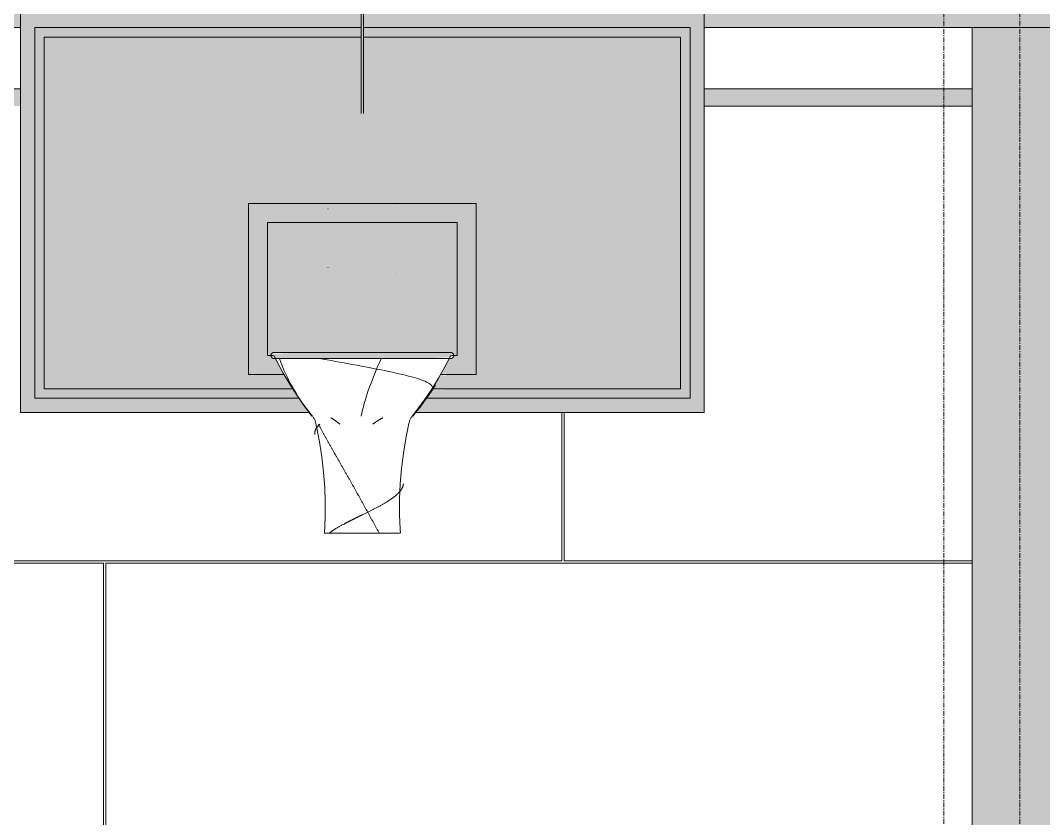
# Model space of a CAD drawing. Header units: inches. Extents: x 21380 to 98133, y -290 to 853.
# Drawn here: x 25586.2 to 25693.9, y 71.3 to 155.3 of the extents above; entities that cross this region are included whole.
import ezdxf

# ---------------------------------------------------------------- set-up
doc = ezdxf.new("R2010")
doc.units = ezdxf.units.IN
doc.header["$MEASUREMENT"] = 0
doc.linetypes.add('Grid Line 1_2_', pattern=[0.875, 0.5, -0.125, 0.125, -0.125])
for name, color, linetype, lineweight in [('A-WALL', 113, 'Continuous', 9), ('A-WALL-PATT', 111, 'Continuous', 25), ('M-HVAC-DUCT', 70, 'Continuous', 9), ('Q-SPCQ', 91, 'Continuous', 9), ('S-BEAM', 12, 'Continuous', 9), ('S-GRID', 1, 'Continuous', 9)]:
    doc.layers.add(name, color=color, linetype=linetype, lineweight=lineweight)

# ---------------------------------------------------------------- blocks, each defined once
blk = doc.blocks.new('FP_7-Building Section - East_West looking North')
at = {"layer": 'Q-SPCQ', "flags": 128}
for points in [[(25618.17, 101.31), (25618.25, 102.92), (25618.26, 104.52), (25618.21, 106.13), (25618.09, 107.73), (25617.91, 109.33), (25617.67, 110.91), (25617.36, 112.49), (25617.28, 112.85)], [(25627.07, 112.85), (25626.74, 111.28), (25626.49, 109.69), (25626.29, 108.1), (25626.16, 106.5), (25626.09, 104.89), (25626.09, 103.29), (25626.15, 101.68), (25626.17, 101.31)]]:
    blk.add_lwpolyline(points, dxfattribs=at)
blk = doc.blocks.new('FP_8-Building Section - East_West looking North')
at = {"layer": 'Q-SPCQ'}
for p, q in [((25617.19, 112.04), (25617.18, 112.01)), ((25617.2, 112.07), (25617.19, 112.04)), ((25617.21, 112.11), (25617.2, 112.07)), ((25617.22, 112.14), (25617.21, 112.11)), ((25617.24, 112.17), (25617.22, 112.14)), ((25617.25, 112.21), (25617.24, 112.17)), ((25617.26, 112.24), (25617.25, 112.21)), ((25617.28, 112.27), (25617.26, 112.24)), ((25617.3, 112.31), (25617.28, 112.27)), ((25617.32, 112.34), (25617.3, 112.31)), ((25617.34, 112.37), (25617.32, 112.34)), ((25617.36, 112.41), (25617.34, 112.37)), ((25617.39, 112.44), (25617.36, 112.41)), ((25617.41, 112.47), (25617.39, 112.44)), ((25617.44, 112.51), (25617.41, 112.47)), ((25617.47, 112.54), (25617.44, 112.51)), ((25617.49, 112.57), (25617.47, 112.54)), ((25617.52, 112.61), (25617.49, 112.57)), ((25617.56, 112.64), (25617.52, 112.61)), ((25617.55, 112.77), (25617.59, 112.71)), ((25617.59, 112.67), (25617.56, 112.64)), ((25617.62, 112.71), (25617.59, 112.67)), ((25617.59, 112.71), (25617.62, 112.64)), ((25617.66, 112.74), (25617.62, 112.71)), ((25617.62, 112.64), (25617.66, 112.57)), ((25617.7, 112.77), (25617.66, 112.74)), ((25617.66, 112.57), (25617.69, 112.51)), ((25617.69, 112.51), (25617.73, 112.44)), ((25617.73, 112.44), (25617.76, 112.38)), ((25617.76, 112.38), (25617.8, 112.31)), ((25617.8, 112.31), (25617.83, 112.24)), ((25617.83, 112.24), (25617.87, 112.18)), ((25617.87, 112.18), (25617.91, 112.11)), ((25617.91, 112.11), (25617.94, 112.04)), ((25617.94, 112.04), (25617.98, 111.98)), ((25617.18, 111.97), (25617.17, 111.94)), ((25617.17, 111.94), (25617.17, 111.91)), ((25617.17, 111.91), (25617.17, 111.87)), ((25617.17, 111.87), (25617.17, 111.84)), ((25617.17, 111.84), (25617.17, 111.81)), ((25617.17, 111.81), (25617.17, 111.77)), ((25617.17, 111.77), (25617.17, 111.74)), ((25617.17, 111.74), (25617.18, 111.7)), ((25617.18, 112.01), (25617.18, 111.97)), ((25617.98, 111.98), (25618.01, 111.91)), ((25618.01, 111.91), (25618.05, 111.84)), ((25618.05, 111.84), (25618.09, 111.77)), ((25618.09, 111.77), (25618.12, 111.71)), ((25618.12, 111.71), (25618.16, 111.64)), ((25618.16, 111.64), (25618.2, 111.57)), ((25618.2, 111.57), (25618.23, 111.51)), ((25618.23, 111.51), (25618.27, 111.44)), ((25618.27, 111.44), (25618.31, 111.37)), ((25618.31, 111.37), (25618.35, 111.31)), ((25618.35, 111.31), (25618.38, 111.24)), ((25618.38, 111.24), (25618.42, 111.17)), ((25618.42, 111.17), (25618.46, 111.11)), ((25618.46, 111.11), (25618.5, 111.04)), ((25618.5, 111.04), (25618.53, 110.97)), ((25618.53, 110.97), (25618.57, 110.9)), ((25618.57, 110.9), (25618.61, 110.84)), ((25618.61, 110.84), (25618.65, 110.77)), ((25618.65, 110.77), (25618.68, 110.7)), ((25618.68, 110.7), (25618.72, 110.64)), ((25618.72, 110.64), (25618.76, 110.57)), ((25618.76, 110.57), (25618.8, 110.5)), ((25618.8, 110.5), (25618.84, 110.43)), ((25618.84, 110.43), (25618.87, 110.37)), ((25618.87, 110.37), (25618.91, 110.3)), ((25618.91, 110.3), (25618.95, 110.23)), ((25618.95, 110.23), (25618.99, 110.17)), ((25618.99, 110.17), (25619.03, 110.1)), ((25619.03, 110.1), (25619.06, 110.03)), ((25619.06, 110.03), (25619.1, 109.96)), ((25619.1, 109.96), (25619.14, 109.9)), ((25619.14, 109.9), (25619.18, 109.83)), ((25619.18, 109.83), (25619.22, 109.76)), ((25619.22, 109.76), (25619.26, 109.69)), ((25619.26, 109.69), (25619.29, 109.63)), ((25619.29, 109.63), (25619.33, 109.56)), ((25619.33, 109.56), (25619.37, 109.49)), ((25619.37, 109.49), (25619.41, 109.42)), ((25619.41, 109.42), (25619.45, 109.36)), ((25619.45, 109.36), (25619.49, 109.29)), ((25619.49, 109.29), (25619.52, 109.22)), ((25619.52, 109.22), (25619.56, 109.15)), ((25619.56, 109.15), (25619.6, 109.09)), ((25619.6, 109.09), (25619.64, 109.02)), ((25619.64, 109.02), (25619.68, 108.95)), ((25619.68, 108.95), (25619.72, 108.88)), ((25619.72, 108.88), (25619.76, 108.82)), ((25619.76, 108.82), (25619.79, 108.75)), ((25619.79, 108.75), (25619.83, 108.68)), ((25619.83, 108.68), (25619.87, 108.61)), ((25619.87, 108.61), (25619.91, 108.54)), ((25619.91, 108.54), (25619.95, 108.48)), ((25619.95, 108.48), (25619.99, 108.41)), ((25619.99, 108.41), (25620.03, 108.34)), ((25620.03, 108.34), (25620.06, 108.27)), ((25620.06, 108.27), (25620.1, 108.21)), ((25620.1, 108.21), (25620.14, 108.14)), ((25620.14, 108.14), (25620.18, 108.07)), ((25620.18, 108.07), (25620.22, 108)), ((25620.22, 108), (25620.26, 107.94)), ((25620.26, 107.94), (25620.3, 107.87)), ((25620.3, 107.87), (25620.33, 107.8)), ((25620.33, 107.8), (25620.37, 107.73)), ((25620.37, 107.73), (25620.41, 107.66)), ((25620.41, 107.66), (25620.45, 107.6)), ((25620.45, 107.6), (25620.49, 107.53)), ((25620.49, 107.53), (25620.53, 107.46)), ((25620.53, 107.46), (25620.57, 107.39)), ((25620.57, 107.39), (25620.6, 107.32)), ((25620.6, 107.32), (25620.64, 107.26)), ((25620.64, 107.26), (25620.68, 107.19)), ((25620.68, 107.19), (25620.72, 107.12)), ((25620.72, 107.12), (25620.76, 107.05)), ((25620.76, 107.05), (25620.8, 106.98)), ((25620.8, 106.98), (25620.84, 106.92)), ((25620.84, 106.92), (25620.87, 106.85)), ((25620.87, 106.85), (25620.91, 106.78)), ((25620.91, 106.78), (25620.95, 106.71)), ((25620.95, 106.71), (25620.99, 106.65)), ((25620.99, 106.65), (25621.03, 106.58)), ((25621.03, 106.58), (25621.07, 106.51)), ((25621.07, 106.51), (25621.1, 106.44)), ((25621.1, 106.44), (25621.14, 106.37)), ((25621.14, 106.37), (25621.18, 106.31)), ((25621.18, 106.31), (25621.22, 106.24)), ((25621.22, 106.24), (25621.26, 106.17)), ((25621.26, 106.17), (25621.3, 106.1)), ((25621.3, 106.1), (25621.33, 106.03)), ((25621.33, 106.03), (25621.37, 105.97)), ((25621.37, 105.97), (25621.41, 105.9)), ((25621.41, 105.9), (25621.45, 105.83)), ((25621.45, 105.83), (25621.49, 105.76)), ((25621.49, 105.76), (25621.52, 105.69)), ((25621.52, 105.69), (25621.56, 105.62)), ((25621.56, 105.62), (25621.6, 105.56)), ((25626.02, 105.58), (25625.99, 105.55)), ((25626.06, 105.62), (25626.02, 105.58)), ((25626.09, 105.65), (25626.06, 105.62)), ((25626.12, 105.69), (25626.09, 105.65)), ((25626.15, 105.72), (25626.12, 105.69)), ((25626.17, 105.76), (25626.15, 105.72)), ((25626.2, 105.79), (25626.17, 105.76)), ((25626.22, 105.83), (25626.2, 105.79)), ((25626.25, 105.86), (25626.22, 105.83)), ((25626.27, 105.9), (25626.25, 105.86)), ((25626.29, 105.93), (25626.27, 105.9)), ((25626.32, 105.97), (25626.29, 105.93)), ((25626.34, 106), (25626.32, 105.97)), ((25626.36, 106.04), (25626.34, 106)), ((25626.37, 106.07), (25626.36, 106.04)), ((25626.39, 106.11), (25626.37, 106.07)), ((25626.41, 106.14), (25626.39, 106.11)), ((25626.42, 106.18), (25626.41, 106.14)), ((25626.43, 106.21), (25626.42, 106.18)), ((25626.44, 106.25), (25626.43, 106.21)), ((25626.46, 106.28), (25626.44, 106.25)), ((25626.47, 106.32), (25626.46, 106.28)), ((25626.48, 106.39), (25626.47, 106.35)), ((25626.47, 106.35), (25626.47, 106.32)), ((25626.49, 106.42), (25626.48, 106.39)), ((25626.5, 106.49), (25626.49, 106.46)), ((25626.49, 106.46), (25626.49, 106.42)), ((25621.6, 105.56), (25621.64, 105.49)), ((25621.64, 105.49), (25621.68, 105.42)), ((25621.68, 105.42), (25621.71, 105.35)), ((25621.71, 105.35), (25621.75, 105.28)), ((25621.75, 105.28), (25621.79, 105.22)), ((25621.79, 105.22), (25621.83, 105.15)), ((25621.83, 105.15), (25621.87, 105.08)), ((25621.87, 105.08), (25621.9, 105.01)), ((25621.9, 105.01), (25621.94, 104.94)), ((25621.94, 104.94), (25621.98, 104.88)), ((25621.98, 104.88), (25622.02, 104.81)), ((25622.02, 104.81), (25622.06, 104.74)), ((25622.06, 104.74), (25622.09, 104.67)), ((25622.09, 104.67), (25622.13, 104.6)), ((25622.13, 104.6), (25622.17, 104.54)), ((25622.17, 104.54), (25622.21, 104.47)), ((25624.58, 104.5), (25624.52, 104.47)), ((25624.64, 104.54), (25624.58, 104.5)), ((25624.7, 104.57), (25624.64, 104.54)), ((25624.75, 104.61), (25624.7, 104.57)), ((25624.81, 104.64), (25624.75, 104.61)), ((25624.86, 104.68), (25624.81, 104.64)), ((25624.92, 104.71), (25624.86, 104.68)), ((25624.97, 104.75), (25624.92, 104.71)), ((25625.03, 104.78), (25624.97, 104.75)), ((25625.08, 104.82), (25625.03, 104.78)), ((25625.13, 104.85), (25625.08, 104.82)), ((25625.18, 104.89), (25625.13, 104.85)), ((25625.23, 104.92), (25625.18, 104.89)), ((25625.28, 104.96), (25625.23, 104.92)), ((25625.33, 104.99), (25625.28, 104.96)), ((25625.38, 105.03), (25625.33, 104.99)), ((25625.43, 105.06), (25625.38, 105.03)), ((25625.47, 105.1), (25625.43, 105.06)), ((25625.52, 105.13), (25625.47, 105.1)), ((25625.56, 105.17), (25625.52, 105.13)), ((25625.61, 105.2), (25625.56, 105.17)), ((25625.65, 105.24), (25625.61, 105.2)), ((25625.69, 105.27), (25625.65, 105.24)), ((25625.73, 105.31), (25625.69, 105.27)), ((25625.77, 105.34), (25625.73, 105.31)), ((25625.81, 105.38), (25625.77, 105.34)), ((25625.85, 105.41), (25625.81, 105.38)), ((25625.89, 105.45), (25625.85, 105.41)), ((25625.92, 105.48), (25625.89, 105.45)), ((25625.96, 105.52), (25625.92, 105.48)), ((25625.99, 105.55), (25625.96, 105.52)), ((25622.21, 104.47), (25622.25, 104.4)), ((25622.25, 104.4), (25622.28, 104.33)), ((25622.28, 104.33), (25622.32, 104.26)), ((25622.32, 104.26), (25622.36, 104.19)), ((25622.36, 104.19), (25622.4, 104.13)), ((25622.4, 104.13), (25622.43, 104.06)), ((25622.43, 104.06), (25622.47, 103.99)), ((25622.53, 103.42), (25622.46, 103.39)), ((25622.47, 103.99), (25622.51, 103.92)), ((25622.51, 103.92), (25622.55, 103.85)), ((25622.6, 103.46), (25622.53, 103.42)), ((25622.55, 103.85), (25622.59, 103.79)), ((25622.59, 103.79), (25622.62, 103.72)), ((25622.67, 103.49), (25622.6, 103.46)), ((25622.62, 103.72), (25622.66, 103.65)), ((25622.66, 103.65), (25622.7, 103.58)), ((25622.74, 103.53), (25622.67, 103.49)), ((25622.7, 103.58), (25622.74, 103.51)), ((25622.81, 103.56), (25622.74, 103.53)), ((25622.74, 103.51), (25622.77, 103.45)), ((25622.77, 103.45), (25622.81, 103.38)), ((25622.88, 103.6), (25622.81, 103.56)), ((25622.95, 103.63), (25622.88, 103.6)), ((25623.02, 103.67), (25622.95, 103.63)), ((25623.09, 103.7), (25623.02, 103.67)), ((25623.16, 103.74), (25623.09, 103.7)), ((25623.23, 103.77), (25623.16, 103.74)), ((25623.3, 103.81), (25623.23, 103.77)), ((25623.36, 103.84), (25623.3, 103.81)), ((25623.43, 103.88), (25623.36, 103.84)), ((25623.5, 103.91), (25623.43, 103.88)), ((25623.57, 103.95), (25623.5, 103.91)), ((25623.63, 103.98), (25623.57, 103.95)), ((25623.7, 104.02), (25623.63, 103.98)), ((25623.77, 104.05), (25623.7, 104.02)), ((25623.83, 104.09), (25623.77, 104.05)), ((25623.9, 104.12), (25623.83, 104.09)), ((25623.96, 104.16), (25623.9, 104.12)), ((25624.03, 104.19), (25623.96, 104.16)), ((25624.09, 104.23), (25624.03, 104.19)), ((25624.15, 104.26), (25624.09, 104.23)), ((25624.22, 104.3), (25624.15, 104.26)), ((25624.28, 104.33), (25624.22, 104.3)), ((25624.34, 104.37), (25624.28, 104.33)), ((25624.4, 104.4), (25624.34, 104.37)), ((25624.46, 104.44), (25624.4, 104.4)), ((25624.52, 104.47), (25624.46, 104.44)), ((25620.37, 102.34), (25620.31, 102.31)), ((25620.44, 102.38), (25620.37, 102.34)), ((25620.5, 102.41), (25620.44, 102.38)), ((25620.57, 102.45), (25620.5, 102.41)), ((25620.64, 102.48), (25620.57, 102.45)), ((25620.7, 102.52), (25620.64, 102.48)), ((25620.77, 102.55), (25620.7, 102.52)), ((25620.84, 102.59), (25620.77, 102.55)), ((25620.91, 102.62), (25620.84, 102.59)), ((25620.98, 102.66), (25620.91, 102.62)), ((25621.05, 102.69), (25620.98, 102.66)), ((25621.12, 102.73), (25621.05, 102.69)), ((25621.19, 102.76), (25621.12, 102.73)), ((25621.26, 102.8), (25621.19, 102.76)), ((25621.33, 102.83), (25621.26, 102.8)), ((25621.4, 102.87), (25621.33, 102.83)), ((25621.47, 102.9), (25621.4, 102.87)), ((25621.54, 102.94), (25621.47, 102.9)), ((25621.61, 102.97), (25621.54, 102.94)), ((25621.68, 103.01), (25621.61, 102.97)), ((25621.75, 103.04), (25621.68, 103.01)), ((25621.82, 103.08), (25621.75, 103.04)), ((25621.89, 103.11), (25621.82, 103.08)), ((25621.96, 103.15), (25621.89, 103.11)), ((25622.03, 103.18), (25621.96, 103.15)), ((25622.1, 103.22), (25622.03, 103.18)), ((25622.17, 103.25), (25622.1, 103.22)), ((25622.25, 103.29), (25622.17, 103.25)), ((25622.32, 103.32), (25622.25, 103.29)), ((25622.39, 103.35), (25622.32, 103.32)), ((25622.46, 103.39), (25622.39, 103.35)), ((25622.81, 103.38), (25622.85, 103.31)), ((25622.85, 103.31), (25622.89, 103.24)), ((25622.89, 103.24), (25622.92, 103.17)), ((25622.92, 103.17), (25622.96, 103.1)), ((25622.96, 103.1), (25623, 103.04)), ((25623, 103.04), (25623.04, 102.97)), ((25623.04, 102.97), (25623.07, 102.9)), ((25623.07, 102.9), (25623.11, 102.83)), ((25623.11, 102.83), (25623.15, 102.76)), ((25623.15, 102.76), (25623.19, 102.7)), ((25623.19, 102.7), (25623.22, 102.63)), ((25623.22, 102.63), (25623.26, 102.56)), ((25623.26, 102.56), (25623.3, 102.49)), ((25623.3, 102.49), (25623.34, 102.42)), ((25623.34, 102.42), (25623.37, 102.36)), ((25623.37, 102.36), (25623.41, 102.29)), ((25618.77, 101.37), (25618.73, 101.34)), ((25618.82, 101.4), (25618.77, 101.37)), ((25618.87, 101.44), (25618.82, 101.4)), ((25618.92, 101.47), (25618.87, 101.44)), ((25618.97, 101.51), (25618.92, 101.47)), ((25619.02, 101.54), (25618.97, 101.51)), ((25619.07, 101.58), (25619.02, 101.54)), ((25619.12, 101.61), (25619.07, 101.58)), ((25619.17, 101.65), (25619.12, 101.61)), ((25619.23, 101.68), (25619.17, 101.65)), ((25619.28, 101.72), (25619.23, 101.68)), ((25619.34, 101.75), (25619.28, 101.72)), ((25619.39, 101.79), (25619.34, 101.75)), ((25619.45, 101.82), (25619.39, 101.79)), ((25619.51, 101.86), (25619.45, 101.82)), ((25619.56, 101.89), (25619.51, 101.86)), ((25619.62, 101.93), (25619.56, 101.89)), ((25619.68, 101.96), (25619.62, 101.93)), ((25619.74, 102), (25619.68, 101.96)), ((25619.8, 102.03), (25619.74, 102)), ((25619.86, 102.07), (25619.8, 102.03)), ((25619.93, 102.1), (25619.86, 102.07)), ((25619.99, 102.14), (25619.93, 102.1)), ((25620.05, 102.17), (25619.99, 102.14)), ((25620.11, 102.21), (25620.05, 102.17)), ((25620.18, 102.24), (25620.11, 102.21)), ((25620.24, 102.27), (25620.18, 102.24)), ((25620.31, 102.31), (25620.24, 102.27)), ((25623.41, 102.29), (25623.45, 102.22)), ((25623.45, 102.22), (25623.49, 102.15)), ((25623.49, 102.15), (25623.52, 102.08)), ((25623.52, 102.08), (25623.56, 102.02)), ((25623.56, 102.02), (25623.6, 101.95)), ((25623.6, 101.95), (25623.64, 101.88)), ((25623.64, 101.88), (25623.67, 101.81)), ((25623.67, 101.81), (25623.71, 101.74)), ((25623.71, 101.74), (25623.75, 101.68)), ((25623.75, 101.68), (25623.78, 101.61)), ((25623.78, 101.61), (25623.82, 101.54)), ((25623.82, 101.54), (25623.86, 101.47)), ((25623.86, 101.47), (25623.9, 101.4)), ((25623.9, 101.4), (25623.93, 101.34))]:
    blk.add_line(p, q, dxfattribs=at)
blk = doc.blocks.new('FP_9-Building Section - East_West looking North')
at = {"layer": 'Q-SPCQ', "flags": 128}
for points in [[(25616.89, 113.66), (25616.06, 114.73), (25615.28, 115.84), (25614.54, 116.97), (25613.84, 118.14), (25613.2, 119.33), (25612.86, 120)], [(25631.49, 120), (25630.87, 118.8), (25630.2, 117.62), (25629.49, 116.46), (25628.73, 115.34), (25627.92, 114.25), (25627.46, 113.66)]]:
    blk.add_lwpolyline(points, dxfattribs=at)
blk = doc.blocks.new('FP_10-Building Section - East_West looking North')
at = {"layer": 'Q-SPCQ'}
for p, q in [((25613.44, 119.7), (25613.48, 119.59)), ((25613.48, 119.59), (25613.62, 119.21)), ((25618.05, 119.63), (25617.7, 119.7)), ((25618.48, 119.55), (25618.05, 119.63)), ((25624.1, 119.59), (25623.94, 119.21)), ((25624.16, 119.72), (25624.1, 119.59)), ((25613.62, 119.21), (25613.77, 118.84)), ((25613.77, 118.84), (25613.92, 118.47)), ((25618.92, 119.47), (25618.48, 119.55)), ((25619.36, 119.38), (25618.92, 119.47)), ((25619.8, 119.3), (25619.36, 119.38)), ((25620.25, 119.22), (25619.8, 119.3)), ((25620.7, 119.14), (25620.25, 119.22)), ((25621.14, 119.06), (25620.7, 119.14)), ((25621.59, 118.97), (25621.14, 119.06)), ((25622.03, 118.89), (25621.59, 118.97)), ((25622.46, 118.81), (25622.03, 118.89)), ((25622.9, 118.73), (25622.46, 118.81)), ((25623.32, 118.65), (25622.9, 118.73)), ((25623.74, 118.57), (25623.32, 118.65)), ((25623.78, 118.84), (25623.63, 118.47)), ((25624.15, 118.49), (25623.74, 118.57)), ((25623.94, 119.21), (25623.78, 118.84)), ((25613.92, 118.47), (25614.09, 118.11)), ((25614.09, 118.11), (25614.26, 117.75)), ((25614.26, 117.75), (25614.43, 117.38)), ((25623.33, 117.75), (25623.19, 117.38)), ((25623.48, 118.11), (25623.33, 117.75)), ((25623.63, 118.47), (25623.48, 118.11)), ((25624.55, 118.41), (25624.15, 118.49)), ((25624.94, 118.33), (25624.55, 118.41)), ((25625.33, 118.24), (25624.94, 118.33)), ((25625.69, 118.16), (25625.33, 118.24)), ((25626.05, 118.08), (25625.69, 118.16)), ((25626.39, 118), (25626.05, 118.08)), ((25626.72, 117.92), (25626.39, 118)), ((25627.03, 117.84), (25626.72, 117.92)), ((25627.33, 117.76), (25627.03, 117.84)), ((25627.61, 117.68), (25627.33, 117.76)), ((25627.87, 117.6), (25627.61, 117.68)), ((25628.11, 117.53), (25627.87, 117.6)), ((25628.34, 117.45), (25628.11, 117.53)), ((25628.55, 117.37), (25628.34, 117.45)), ((25614.43, 117.38), (25614.62, 117.03)), ((25614.62, 117.03), (25614.81, 116.67)), ((25614.81, 116.67), (25615.01, 116.32)), ((25622.93, 116.67), (25622.8, 116.32)), ((25623.06, 117.03), (25622.93, 116.67)), ((25623.19, 117.38), (25623.06, 117.03)), ((25628.74, 117.29), (25628.55, 117.37)), ((25628.91, 117.21), (25628.74, 117.29)), ((25629.06, 117.13), (25628.91, 117.21)), ((25629.2, 117.05), (25629.06, 117.13)), ((25629.31, 116.97), (25629.2, 117.05)), ((25629.4, 116.89), (25629.31, 116.97)), ((25629.48, 116.82), (25629.4, 116.89)), ((25629.66, 116.58), (25629.44, 116.24)), ((25629.53, 116.74), (25629.48, 116.82)), ((25629.57, 116.66), (25629.53, 116.74)), ((25629.56, 116.43), (25629.58, 116.5)), ((25629.58, 116.58), (25629.57, 116.66)), ((25629.58, 116.5), (25629.58, 116.58)), ((25629.88, 116.92), (25629.66, 116.58)), ((25615.01, 116.32), (25615.22, 115.97)), ((25615.22, 115.97), (25615.43, 115.62)), ((25615.43, 115.62), (25615.65, 115.28)), ((25615.65, 115.28), (25615.88, 114.94)), ((25622.47, 115.28), (25622.37, 114.94)), ((25622.57, 115.62), (25622.47, 115.28)), ((25622.69, 115.97), (25622.57, 115.62)), ((25622.8, 116.32), (25622.69, 115.97)), ((25628.97, 115.56), (25628.73, 115.23)), ((25629.21, 115.9), (25628.97, 115.56)), ((25629.44, 116.24), (25629.21, 115.9)), ((25615.88, 114.94), (25616.11, 114.6)), ((25616.11, 114.6), (25616.35, 114.27)), ((25616.35, 114.27), (25616.6, 113.94)), ((25622.19, 114.27), (25622.11, 113.94)), ((25622.28, 114.6), (25622.19, 114.27)), ((25622.37, 114.94), (25622.28, 114.6)), ((25627.99, 114.25), (25627.73, 113.93)), ((25628.24, 114.57), (25627.99, 114.25)), ((25628.49, 114.9), (25628.24, 114.57)), ((25628.73, 115.23), (25628.49, 114.9)), ((25616.6, 113.94), (25616.85, 113.61)), ((25622.11, 113.94), (25622.04, 113.61)), ((25627.73, 113.93), (25627.47, 113.61))]:
    blk.add_line(p, q, dxfattribs=at)
blk = doc.blocks.new('FP_11-Building Section - East_West looking North')
at = {"layer": 'Q-SPCQ', "flags": 128}
for points in [[(25617.28, 112.85), (25617.26, 112.93), (25617.24, 113), (25617.21, 113.08), (25617.19, 113.15), (25617.16, 113.23), (25617.12, 113.3), (25617.08, 113.37), (25617.04, 113.44), (25617, 113.51), (25616.96, 113.57), (25616.91, 113.64), (25616.89, 113.66)], [(25627.46, 113.66), (25627.41, 113.6), (25627.36, 113.53), (25627.32, 113.47), (25627.28, 113.4), (25627.24, 113.33), (25627.21, 113.26), (25627.17, 113.18), (25627.14, 113.11), (25627.12, 113.03), (25627.09, 112.96), (25627.07, 112.88), (25627.07, 112.85)]]:
    blk.add_lwpolyline(points, dxfattribs=at)
blk = doc.blocks.new('FP_12-Building Section - East_West looking North')
at = {"layer": 'Q-SPCQ'}
for p, q in [((25618.84, 113.45), (25618.86, 113.44)), ((25618.86, 113.44), (25618.88, 113.43)), ((25618.88, 113.43), (25618.9, 113.41)), ((25618.9, 113.41), (25618.92, 113.4)), ((25618.92, 113.4), (25618.95, 113.39)), ((25618.95, 113.39), (25618.97, 113.38)), ((25618.97, 113.38), (25618.99, 113.37)), ((25618.99, 113.37), (25619.01, 113.35)), ((25619.01, 113.35), (25619.03, 113.34)), ((25619.03, 113.34), (25619.05, 113.33)), ((25619.05, 113.33), (25619.07, 113.32)), ((25619.07, 113.32), (25619.09, 113.3)), ((25619.09, 113.3), (25619.11, 113.29)), ((25619.11, 113.29), (25619.13, 113.28)), ((25619.13, 113.28), (25619.15, 113.26)), ((25619.15, 113.26), (25619.17, 113.25)), ((25619.17, 113.25), (25619.19, 113.24)), ((25619.19, 113.24), (25619.21, 113.22)), ((25619.21, 113.22), (25619.23, 113.21)), ((25619.23, 113.21), (25619.25, 113.2)), ((25619.25, 113.2), (25619.27, 113.19)), ((25619.27, 113.19), (25619.29, 113.17)), ((25619.29, 113.17), (25619.31, 113.16)), ((25619.31, 113.16), (25619.33, 113.14)), ((25619.33, 113.14), (25619.35, 113.13)), ((25619.35, 113.13), (25619.36, 113.12)), ((25619.36, 113.12), (25619.38, 113.1)), ((25619.38, 113.1), (25619.4, 113.09)), ((25623.74, 113.1), (25623.72, 113.09)), ((25623.76, 113.12), (25623.74, 113.1)), ((25623.78, 113.13), (25623.76, 113.12)), ((25623.8, 113.14), (25623.78, 113.13)), ((25623.82, 113.16), (25623.8, 113.14)), ((25623.84, 113.17), (25623.82, 113.16)), ((25623.86, 113.18), (25623.84, 113.17)), ((25623.88, 113.2), (25623.86, 113.18)), ((25623.9, 113.21), (25623.88, 113.2)), ((25623.92, 113.22), (25623.9, 113.21)), ((25623.94, 113.23), (25623.92, 113.22)), ((25623.96, 113.25), (25623.94, 113.23)), ((25623.98, 113.26), (25623.96, 113.25)), ((25624, 113.27), (25623.98, 113.26)), ((25624.02, 113.28), (25624, 113.27)), ((25624.04, 113.3), (25624.02, 113.28)), ((25624.07, 113.31), (25624.04, 113.3)), ((25624.09, 113.32), (25624.07, 113.31)), ((25624.11, 113.33), (25624.09, 113.32)), ((25624.13, 113.34), (25624.11, 113.33)), ((25624.15, 113.36), (25624.13, 113.34)), ((25624.17, 113.37), (25624.15, 113.36)), ((25624.19, 113.38), (25624.17, 113.37)), ((25624.22, 113.39), (25624.19, 113.38)), ((25624.24, 113.4), (25624.22, 113.39)), ((25624.26, 113.42), (25624.24, 113.4)), ((25624.28, 113.43), (25624.26, 113.42)), ((25624.3, 113.44), (25624.28, 113.43)), ((25624.32, 113.45), (25624.3, 113.44)), ((25619.4, 113.09), (25619.42, 113.08)), ((25619.42, 113.08), (25619.44, 113.06)), ((25619.44, 113.06), (25619.46, 113.05)), ((25619.46, 113.05), (25619.48, 113.03)), ((25619.48, 113.03), (25619.5, 113.02)), ((25619.5, 113.02), (25619.52, 113.01)), ((25619.52, 113.01), (25619.53, 112.99)), ((25619.53, 112.99), (25619.55, 112.98)), ((25619.55, 112.98), (25619.57, 112.96)), ((25619.57, 112.96), (25619.59, 112.95)), ((25619.59, 112.95), (25619.61, 112.93)), ((25619.61, 112.93), (25619.63, 112.92)), ((25619.63, 112.92), (25619.64, 112.91)), ((25619.64, 112.91), (25619.66, 112.89)), ((25619.66, 112.89), (25619.68, 112.88)), ((25619.68, 112.88), (25619.7, 112.86)), ((25619.7, 112.86), (25619.72, 112.85)), ((25619.72, 112.85), (25619.74, 112.83)), ((25619.74, 112.83), (25619.75, 112.82)), ((25619.75, 112.82), (25619.77, 112.8)), ((25619.77, 112.8), (25619.79, 112.79)), ((25619.79, 112.79), (25619.81, 112.77)), ((25623.28, 112.79), (25623.27, 112.77)), ((25623.3, 112.8), (25623.28, 112.79)), ((25623.32, 112.82), (25623.3, 112.8)), ((25623.34, 112.83), (25623.32, 112.82)), ((25623.36, 112.85), (25623.34, 112.83)), ((25623.38, 112.86), (25623.36, 112.85)), ((25623.4, 112.87), (25623.38, 112.86)), ((25623.42, 112.89), (25623.4, 112.87)), ((25623.44, 112.9), (25623.42, 112.89)), ((25623.46, 112.91), (25623.44, 112.9)), ((25623.48, 112.93), (25623.46, 112.91)), ((25623.5, 112.94), (25623.48, 112.93)), ((25623.52, 112.96), (25623.5, 112.94)), ((25623.54, 112.97), (25623.52, 112.96)), ((25623.56, 112.98), (25623.54, 112.97)), ((25623.58, 113), (25623.56, 112.98)), ((25623.6, 113.01), (25623.58, 113)), ((25623.62, 113.02), (25623.6, 113.01)), ((25623.64, 113.04), (25623.62, 113.02)), ((25623.65, 113.05), (25623.64, 113.04)), ((25623.67, 113.06), (25623.65, 113.05)), ((25623.7, 113.08), (25623.67, 113.06)), ((25623.72, 113.09), (25623.7, 113.08))]:
    blk.add_line(p, q, dxfattribs=at)
blk = doc.blocks.new('Basketball_Backstop-Performance_Sports_Systems-3103-Ceiling_Hung - 27_-0_ to 27_-11 7_8_-706978-Building Section - East_West looking North')
at = {"layer": 'Q-SPCQ'}
h = blk.add_hatch(color=256, dxfattribs=at)
h.paths.add_polyline_path([(25622.17, 145.86), (25622.1, 208.89), (25622.04, 208.88), (25622.11, 145.88), (25622.14, 145.86)], flags=0)
h.paths.add_polyline_path([(25622.04, 208.98), (25622.1, 209.07), (25622.04, 209.07)], flags=0)
for points in [[(25622.17, 145.86), (25622.28, 145.96), (25622.29, 146.07), (25622.23, 208.89), (25622.17, 208.88), (25622.17, 149.67)], [(25622.65, 120), (25631.56, 120), (25631.76, 120.16), (25631.42, 120.28), (25631.06, 120.31), (25617.03, 120.28), (25615.77, 120.31), (25612.59, 120.16), (25612.85, 120), (25622.17, 120)], [(25621.17, 119.69), (25623.26, 119.74), (25625.42, 119.7), (25627.78, 119.71), (25628.91, 119.7), (25631.76, 119.84), (25631.42, 120), (25612.79, 120), (25612.59, 119.84), (25612.85, 119.73), (25614.06, 119.69), (25621.03, 119.69)], [(25625.3, 120.31), (25625.3, 120.31), (25625.15, 120.31)]]:
    blk.add_hatch(color=256, dxfattribs=at).paths.add_polyline_path(points, flags=0)
h = blk.add_hatch(color=256, dxfattribs=at)
h.paths.add_polyline_path([(25586.17, 114), (25616.65, 114), (25615.57, 115.5), (25587.67, 115.5), (25587.67, 154.5), (25622.04, 154.56), (25622.04, 156), (25586.17, 156), (25586.17, 115.49)], flags=0)
h.paths.add_polyline_path([(25658.17, 114), (25658.17, 156), (25622.29, 156), (25622.29, 154.5), (25656.67, 154.5), (25656.67, 115.5), (25628.77, 115.49), (25627.73, 114), (25644.58, 114)], flags=0)
h = blk.add_hatch(color=256, dxfattribs=at)
h.paths.add_polyline_path([(25587.67, 115.5), (25615.57, 115.5), (25614.76, 116.5), (25588.67, 116.5), (25588.67, 153.5), (25622.04, 153.5), (25622.04, 154.5), (25587.67, 154.5), (25587.67, 135.02)], flags=0)
h.paths.add_polyline_path([(25635.81, 115.5), (25656.67, 115.5), (25656.67, 154.5), (25622.29, 154.5), (25622.29, 153.5), (25655.67, 153.5), (25655.67, 116.5), (25629.43, 116.42), (25628.87, 115.5), (25631.42, 115.5)], flags=0)
h.paths.add_polyline_path([(25631.42, 118), (25634.17, 118), (25634.17, 136), (25610.17, 136), (25610.17, 118), (25613.98, 118.01), (25612.93, 119.72), (25612.79, 119.76), (25612.59, 119.84), (25612.72, 120), (25612.17, 120), (25612.17, 134), (25632.17, 134), (25632.17, 120), (25631.56, 120), (25631.76, 119.84), (25631.25, 119.58), (25630.37, 118), (25631.19, 118)], flags=0)
h = blk.add_hatch(color=256, dxfattribs=at)
h.paths.add_polyline_path([(25588.67, 116.5), (25614.86, 116.5), (25614.34, 117.36), (25613.9, 118), (25610.17, 118), (25610.17, 136), (25634.17, 136), (25634.17, 118), (25630.32, 117.92), (25629.59, 116.5), (25655.67, 116.5), (25655.67, 153.5), (25622.29, 153.5), (25622.23, 145.88), (25622.11, 145.88), (25622.04, 146.07), (25622.04, 153.5), (25588.67, 153.5), (25588.67, 135.02)], flags=0)
h.paths.add_polyline_path([(25631.56, 120), (25632.17, 120), (25632.17, 134), (25612.17, 134), (25612.17, 120), (25612.79, 120), (25612.61, 120.16), (25613.09, 120.29), (25614.07, 120.31), (25626.08, 120.31), (25631.56, 120.24), (25631.76, 120.16)], flags=0)
for p, q in [((25622.04, 208.89), (25622.04, 145.46)), ((25622.29, 145.46), (25622.29, 208.89)), ((25586.17, 156), (25586.17, 114)), ((25658.17, 114), (25658.17, 156)), ((25587.67, 115.5), (25587.67, 154.5)), ((25587.67, 154.5), (25622.09, 154.5)), ((25622.09, 154.5), (25587.67, 154.5)), ((25587.67, 154.5), (25587.67, 115.5)), ((25622.25, 154.5), (25656.67, 154.5)), ((25656.67, 154.5), (25622.25, 154.5)), ((25656.67, 154.5), (25656.67, 115.5)), ((25656.67, 115.5), (25656.67, 154.5)), ((25622.09, 153.5), (25588.67, 153.5)), ((25588.67, 153.5), (25588.67, 116.5)), ((25588.67, 116.5), (25588.67, 153.5)), ((25588.67, 153.5), (25622.09, 153.5)), ((25655.67, 153.5), (25622.25, 153.5)), ((25622.25, 153.5), (25655.67, 153.5)), ((25655.67, 116.5), (25655.67, 153.5)), ((25655.67, 153.5), (25655.67, 116.5)), ((25610.17, 118), (25610.17, 136)), ((25610.17, 136), (25634.17, 136)), ((25634.17, 136), (25610.17, 136)), ((25610.17, 136), (25610.17, 118)), ((25625.79, 135.94), (25625.8, 135.94)), ((25634.17, 136), (25634.17, 118)), ((25634.17, 118), (25634.17, 136)), ((25618.56, 135.44), (25618.55, 135.44)), ((25632.17, 134), (25612.17, 134)), ((25612.17, 134), (25612.17, 120)), ((25612.17, 120), (25612.17, 134)), ((25612.17, 134), (25632.17, 134)), ((25632.17, 120), (25632.17, 134)), ((25632.17, 134), (25632.17, 120)), ((25618.56, 129.25), (25618.55, 129.25)), ((25625.79, 128.75), (25625.8, 128.75)), ((25612.17, 120), (25612.79, 120)), ((25612.79, 120), (25612.17, 120)), ((25617.67, 120.31), (25619.05, 120.31)), ((25618.92, 120.31), (25618.67, 120.31)), ((25618.67, 120.3), (25618.67, 120.31)), ((25619.05, 120.31), (25625.3, 120.31)), ((25625.3, 120.31), (25626.67, 120.31)), ((25625.67, 120.31), (25625.42, 120.31)), ((25625.67, 120.31), (25625.67, 120.3)), ((25631.56, 120), (25632.17, 120)), ((25632.17, 120), (25631.56, 120)), ((25613.98, 118), (25610.17, 118)), ((25610.17, 118), (25613.98, 118)), ((25634.17, 118), (25630.37, 118)), ((25630.37, 118), (25634.17, 118)), ((25588.67, 116.5), (25614.86, 116.5)), ((25614.86, 116.5), (25588.67, 116.5)), ((25629.49, 116.5), (25655.67, 116.5)), ((25655.67, 116.5), (25629.49, 116.5)), ((25615.57, 115.5), (25587.67, 115.5)), ((25587.67, 115.5), (25615.57, 115.5)), ((25656.67, 115.5), (25628.78, 115.5)), ((25628.78, 115.5), (25656.67, 115.5)), ((25586.17, 114), (25616.65, 114)), ((25627.69, 114), (25658.17, 114)), ((25618.17, 101.31), (25626.13, 101.31))]:
    blk.add_line(p, q, dxfattribs=at)
at = {"layer": 'Q-SPCQ', "flags": 128}
for points in [[(25612.55, 120), (25612.55, 120.01), (25612.55, 120.02), (25612.55, 120.04), (25612.55, 120.05), (25612.56, 120.06), (25612.56, 120.07), (25612.56, 120.09), (25612.56, 120.1), (25612.57, 120.11), (25612.57, 120.12), (25612.58, 120.13), (25612.58, 120.14), (25612.59, 120.16), (25612.6, 120.17), (25612.6, 120.18), (25612.61, 120.19), (25612.62, 120.2), (25612.63, 120.21), (25612.63, 120.22), (25612.64, 120.22), (25612.65, 120.23), (25612.66, 120.24), (25612.67, 120.25), (25612.68, 120.26), (25612.69, 120.26), (25612.7, 120.27), (25612.71, 120.28), (25612.73, 120.28), (25612.74, 120.29), (25612.75, 120.29), (25612.76, 120.3), (25612.77, 120.3), (25612.78, 120.3), (25612.8, 120.31), (25612.81, 120.31), (25612.82, 120.31), (25612.83, 120.31), (25612.85, 120.31), (25612.86, 120.31), (25612.86, 120.31)], [(25612.86, 119.69), (25612.85, 119.69), (25612.84, 119.69), (25612.82, 119.69), (25612.81, 119.69), (25612.8, 119.69), (25612.79, 119.7), (25612.78, 119.7), (25612.76, 119.7), (25612.75, 119.71), (25612.74, 119.71), (25612.73, 119.72), (25612.72, 119.72), (25612.71, 119.73), (25612.7, 119.74), (25612.68, 119.74), (25612.67, 119.75), (25612.66, 119.76), (25612.66, 119.77), (25612.65, 119.77), (25612.64, 119.78), (25612.63, 119.79), (25612.62, 119.8), (25612.61, 119.81), (25612.61, 119.82), (25612.6, 119.83), (25612.59, 119.84), (25612.59, 119.85), (25612.58, 119.86), (25612.57, 119.88), (25612.57, 119.89), (25612.57, 119.9), (25612.56, 119.91), (25612.56, 119.92), (25612.56, 119.93), (25612.55, 119.95), (25612.55, 119.96), (25612.55, 119.97), (25612.55, 119.98), (25612.55, 120), (25612.55, 120)], [(25631.49, 120.31), (25631.48, 120.31), (25631.46, 120.31), (25631.42, 120.31), (25631.37, 120.31), (25631.3, 120.31), (25631.22, 120.31), (25631.12, 120.31), (25631.01, 120.31), (25630.89, 120.31), (25630.75, 120.31), (25630.6, 120.31), (25630.43, 120.31), (25630.26, 120.31), (25630.06, 120.31), (25629.86, 120.31), (25629.64, 120.31), (25629.42, 120.31), (25629.18, 120.31), (25628.92, 120.31), (25628.66, 120.31), (25628.39, 120.31), (25628.11, 120.31), (25627.82, 120.31), (25627.51, 120.31), (25627.21, 120.31), (25626.89, 120.31), (25626.56, 120.31), (25626.23, 120.31), (25625.89, 120.31), (25625.55, 120.31), (25625.2, 120.31), (25624.84, 120.31), (25624.49, 120.31), (25624.12, 120.31), (25623.76, 120.31), (25623.39, 120.31), (25623.02, 120.31), (25622.65, 120.31), (25622.27, 120.31), (25621.9, 120.31), (25621.53, 120.31), (25621.16, 120.31), (25620.79, 120.31), (25620.42, 120.31), (25620.06, 120.31), (25619.7, 120.31), (25619.34, 120.31), (25618.99, 120.31), (25618.64, 120.31), (25618.3, 120.31), (25617.96, 120.31), (25617.63, 120.31), (25617.31, 120.31), (25617, 120.31), (25616.69, 120.31), (25616.4, 120.31), (25616.11, 120.31), (25615.83, 120.31), (25615.56, 120.31), (25615.31, 120.31), (25615.06, 120.31), (25614.83, 120.31), (25614.6, 120.31), (25614.39, 120.31), (25614.19, 120.31), (25614.01, 120.31), (25613.84, 120.31), (25613.68, 120.31), (25613.53, 120.31), (25613.4, 120.31), (25613.28, 120.31), (25613.18, 120.31), (25613.09, 120.31), (25613.01, 120.31), (25612.95, 120.31), (25612.91, 120.31), (25612.88, 120.31), (25612.86, 120.31), (25612.86, 120.31)], [(25612.86, 120.31), (25612.87, 120.31), (25612.89, 120.31), (25612.93, 120.31), (25612.98, 120.31), (25613.05, 120.31), (25613.13, 120.31), (25613.22, 120.31), (25613.33, 120.31), (25613.46, 120.31), (25613.6, 120.31), (25613.75, 120.31), (25613.91, 120.31), (25614.09, 120.31), (25614.28, 120.31), (25614.49, 120.31), (25614.7, 120.31), (25614.93, 120.31), (25615.17, 120.31), (25615.42, 120.31), (25615.69, 120.31), (25615.96, 120.31), (25616.24, 120.31), (25616.53, 120.31), (25616.83, 120.31), (25617.14, 120.31), (25617.46, 120.31), (25617.78, 120.31), (25618.12, 120.31), (25618.46, 120.31), (25618.8, 120.31), (25619.15, 120.31), (25619.5, 120.31), (25619.86, 120.31), (25620.23, 120.31), (25620.59, 120.31), (25620.96, 120.31), (25621.33, 120.31), (25621.7, 120.31), (25622.07, 120.31), (25622.45, 120.31), (25622.82, 120.31), (25623.19, 120.31), (25623.56, 120.31), (25623.93, 120.31), (25624.29, 120.31), (25624.65, 120.31), (25625.01, 120.31), (25625.36, 120.31), (25625.71, 120.31), (25626.05, 120.31), (25626.38, 120.31), (25626.71, 120.31), (25627.03, 120.31)], [(25612.86, 119.69), (25612.87, 119.69), (25612.89, 119.69), (25612.93, 119.69), (25612.98, 119.69), (25613.05, 119.69), (25613.13, 119.69), (25613.22, 119.69), (25613.33, 119.69), (25613.46, 119.69), (25613.6, 119.69), (25613.75, 119.69), (25613.91, 119.69), (25614.09, 119.69), (25614.28, 119.69), (25614.49, 119.69), (25614.7, 119.69), (25614.93, 119.69), (25615.17, 119.69), (25615.42, 119.69), (25615.69, 119.69), (25615.96, 119.69), (25616.24, 119.69), (25616.53, 119.69), (25616.83, 119.69), (25617.14, 119.69), (25617.46, 119.69), (25617.78, 119.69), (25618.12, 119.69), (25618.46, 119.69), (25618.8, 119.69), (25619.15, 119.69), (25619.5, 119.69), (25619.86, 119.69), (25620.23, 119.69), (25620.59, 119.69), (25620.96, 119.69), (25621.33, 119.69), (25621.7, 119.69), (25622.07, 119.69), (25622.45, 119.69), (25622.82, 119.69), (25623.19, 119.69), (25623.56, 119.69), (25623.93, 119.69), (25624.29, 119.69), (25624.65, 119.69), (25625.01, 119.69), (25625.36, 119.69), (25625.71, 119.69), (25626.05, 119.69), (25626.38, 119.69), (25626.71, 119.69), (25627.04, 119.69), (25627.35, 119.69), (25627.65, 119.69), (25627.95, 119.69), (25628.24, 119.69), (25628.52, 119.69), (25628.78, 119.69), (25629.04, 119.69), (25629.29, 119.69), (25629.52, 119.69), (25629.74, 119.69), (25629.96, 119.69), (25630.15, 119.69), (25630.34, 119.69), (25630.51, 119.69), (25630.67, 119.69), (25630.82, 119.69), (25630.95, 119.69), (25631.07, 119.69), (25631.17, 119.69), (25631.26, 119.69), (25631.33, 119.69), (25631.39, 119.69), (25631.44, 119.69), (25631.47, 119.69), (25631.48, 119.69), (25631.49, 119.69)], [(25613.09, 119.69), (25613.01, 119.69), (25612.95, 119.69), (25612.91, 119.69), (25612.88, 119.69), (25612.86, 119.69), (25612.86, 119.69)], [(25627.04, 120.31), (25627.35, 120.31), (25627.65, 120.31), (25627.95, 120.31), (25628.24, 120.31), (25628.52, 120.31), (25628.78, 120.31), (25629.04, 120.31), (25629.29, 120.31), (25629.52, 120.31), (25629.74, 120.31), (25629.96, 120.31), (25630.15, 120.31), (25630.34, 120.31), (25630.51, 120.31), (25630.67, 120.31), (25630.82, 120.31), (25630.95, 120.31), (25631.07, 120.31), (25631.17, 120.31), (25631.26, 120.31), (25631.33, 120.31), (25631.39, 120.31), (25631.44, 120.31), (25631.47, 120.31), (25631.48, 120.31), (25631.49, 120.31)], [(25631.49, 119.69), (25631.48, 119.69), (25631.46, 119.69), (25631.42, 119.69), (25631.37, 119.69), (25631.3, 119.69), (25631.22, 119.69)], [(25631.49, 120.31), (25631.5, 120.31), (25631.51, 120.31), (25631.52, 120.31), (25631.54, 120.31), (25631.55, 120.31), (25631.56, 120.3), (25631.57, 120.3), (25631.58, 120.3), (25631.6, 120.29), (25631.61, 120.29), (25631.62, 120.28), (25631.63, 120.28), (25631.64, 120.27), (25631.65, 120.26), (25631.66, 120.26), (25631.67, 120.25), (25631.68, 120.24), (25631.69, 120.23), (25631.7, 120.23), (25631.71, 120.22), (25631.72, 120.21), (25631.73, 120.2), (25631.74, 120.19), (25631.74, 120.18), (25631.75, 120.17), (25631.76, 120.16), (25631.76, 120.15), (25631.77, 120.14), (25631.77, 120.12), (25631.78, 120.11), (25631.78, 120.1), (25631.79, 120.09), (25631.79, 120.08), (25631.79, 120.07), (25631.79, 120.05), (25631.8, 120.04), (25631.8, 120.03), (25631.8, 120.02), (25631.8, 120), (25631.8, 120)], [(25631.8, 120), (25631.8, 119.99), (25631.8, 119.98), (25631.8, 119.96), (25631.79, 119.95), (25631.79, 119.94), (25631.79, 119.93), (25631.79, 119.91), (25631.78, 119.9), (25631.78, 119.89), (25631.77, 119.88), (25631.77, 119.87), (25631.76, 119.86), (25631.76, 119.84), (25631.75, 119.83), (25631.74, 119.82), (25631.74, 119.81), (25631.73, 119.8), (25631.72, 119.79), (25631.71, 119.78), (25631.7, 119.78), (25631.7, 119.77), (25631.69, 119.76), (25631.68, 119.75), (25631.67, 119.74), (25631.66, 119.74), (25631.64, 119.73), (25631.63, 119.72), (25631.62, 119.72), (25631.61, 119.71), (25631.6, 119.71), (25631.59, 119.7), (25631.58, 119.7), (25631.56, 119.7), (25631.55, 119.69), (25631.54, 119.69), (25631.53, 119.69), (25631.51, 119.69), (25631.5, 119.69), (25631.49, 119.69), (25631.49, 119.69)]]:
    blk.add_lwpolyline(points, dxfattribs=at)
at = {"layer": 'Q-SPCQ'}
for name in ['FP_9-Building Section - East_West looking North', 'FP_10-Building Section - East_West looking North', 'FP_11-Building Section - East_West looking North', 'FP_12-Building Section - East_West looking North', 'FP_8-Building Section - East_West looking North', 'FP_7-Building Section - East_West looking North']:
    blk.add_blockref(name, (0, 0), dxfattribs=at)
blk = doc.blocks.new('columns and girder2 - one-1334686-Building Section - East_West looking North')
at = {"layer": 'S-BEAM'}
h = blk.add_hatch(color=256, dxfattribs=at)
h.paths.add_polyline_path([(25686.39, 1), (25696.39, 1), (25696.39, 154.5), (25686.39, 154.5), (25686.39, 76.43)], flags=0)
h.paths.add_polyline_path([(25686.39, 186.5), (25696.39, 186.5), (25696.39, 330.48), (25686.39, 330.48), (25686.39, 232.68)], flags=0)
blk.add_line((25686.39, 1), (25686.39, 154.5), dxfattribs=at)
blk = doc.blocks.new('Girt_Z - 10_D-1516133-Building Section - East_West looking North')
at = {"layer": 'S-BEAM'}
h = blk.add_hatch(color=256, dxfattribs=at)
h.paths.add_polyline_path([(25985.89, 146.25), (25998.27, 146.26), (25998.27, 148.06), (25985.89, 148.06), (25985.89, 146.25)], flags=0)
h.paths.add_polyline_path([(25999.52, 146.25), (26017.89, 146.25), (26017.89, 148.06), (25999.52, 148.06), (25999.52, 146.26)], flags=0)
h.paths.add_polyline_path([(26259.39, 146.25), (26259.39, 148.06), (26256.43, 148.06), (26256.43, 146.25), (26258.7, 146.25)], flags=0)
h.paths.add_polyline_path([(26249.8, 146.25), (26249.8, 148.06), (26244.43, 148.06), (26244.43, 146.25)], flags=0)
h.paths.add_polyline_path([(26019.14, 146.25), (26201.8, 146.25), (26201.8, 148.06), (26019.14, 148.06)], flags=0)
h.paths.add_polyline_path([(26237.8, 146.25), (26237.8, 148.06), (26232.43, 148.06), (26232.43, 146.25)], flags=0)
h.paths.add_polyline_path([(26225.8, 146.25), (26225.8, 148.06), (26220.43, 148.06), (26220.43, 146.25), (26223.61, 146.25)], flags=0)
h.paths.add_polyline_path([(26208.43, 146.25), (26213.8, 146.25), (26213.8, 148.06), (26208.43, 148.06)], flags=0)
h.paths.add_polyline_path([(23370.39, 146.25), (23370.39, 148.06), (23090.89, 148.06), (23090.89, 146.25), (23275.82, 146.25)], flags=0)
h.paths.add_polyline_path([(23080.89, 146.25), (23080.89, 148.06), (22799.39, 148.06), (22799.39, 146.25), (23037.52, 146.25)], flags=0)
h.paths.add_polyline_path([(23416.19, 146.25), (23483.87, 146.25), (23485.19, 148.06), (23380.39, 148.06), (23380.39, 146.25)], flags=0)
h.paths.add_polyline_path([(25968.77, 146.25), (25975.89, 146.25), (25975.89, 148.06), (25696.39, 148.06), (25696.39, 146.25), (25942.87, 146.25)], flags=0)
h.paths.add_polyline_path([(23486.3, 146.25), (23555.48, 146.25), (23554.1, 148.06), (23486.47, 148.06), (23485.14, 146.25), (23485.5, 146.25)], flags=0)
h.paths.add_polyline_path([(24644.44, 146.25), (24713.44, 146.25), (24712.07, 148.06), (24644.44, 147.98), (24643.18, 146.25), (24644.33, 146.25)], flags=0)
h.paths.add_polyline_path([(25686.39, 146.25), (25686.39, 148.06), (25658.17, 148), (25658.17, 146.25), (25662.13, 146.25)], flags=0)
h.paths.add_polyline_path([(25585.63, 146.25), (25586.17, 146.25), (25586.17, 148.06), (25406.89, 148.06), (25406.89, 146.25), (25585.59, 146.25)], flags=0)
h.paths.add_polyline_path([(25396.89, 146.25), (25396.89, 148.06), (25117.39, 148.06), (25117.39, 146.25), (25381.39, 146.25)], flags=0)
h.paths.add_polyline_path([(25107.39, 146.25), (25107.39, 148.06), (24992.61, 148), (24992.61, 146.25), (25100.64, 146.25)], flags=0)
h.paths.add_polyline_path([(23605.87, 146.25), (23659.89, 146.25), (23659.89, 148.06), (23555.37, 148.06), (23556.75, 146.25), (23605.42, 146.25)], flags=0)
h.paths.add_polyline_path([(24920.61, 146.25), (24920.61, 148.06), (24827.89, 148.06), (24827.89, 146.25), (24920.23, 146.25)], flags=0)
h.paths.add_polyline_path([(23669.89, 146.25), (23949.39, 146.25), (23949.39, 148.06), (23669.89, 148.06)], flags=0)
h.paths.add_polyline_path([(24817.89, 146.25), (24817.89, 148.06), (24713.34, 148.06), (24714.72, 146.25), (24749.72, 146.25)], flags=0)
h.paths.add_polyline_path([(23959.39, 146.25), (24238.89, 146.25), (24238.89, 148.06), (23959.39, 148.06)], flags=0)
h.paths.add_polyline_path([(24248.89, 146.25), (24528.39, 146.25), (24528.39, 148.06), (24248.89, 148.06)], flags=0)
h.paths.add_polyline_path([(24538.39, 146.25), (24641.9, 146.25), (24643.22, 148.06), (24538.39, 148.06)], flags=0)
for p, q in [((25406.89, 148.06), (25586.17, 148.06)), ((25658.17, 148.06), (25686.39, 148.06))]:
    blk.add_line(p, q, dxfattribs=at)

msp = doc.modelspace()

# ---------------------------------------------------------------- hatches: boundary and pattern name
at = {"layer": 'A-WALL-PATT', "lineweight": 9}
h = msp.add_hatch(dxfattribs=at)
h.set_pattern_fill('FP_8', color=256, style=0, pattern_type=2)
h.set_pattern_definition([(90, (26077.26, 339.5), (-193, -193), [48, -145]), (180, (26077.26, 339.5), (-2e-14, -193), [96.25, -96.75]), (270, (25981.01, 387.5), (-193, -193), [48, -145]), (180, (26077.26, 387.5), (-2e-14, -193), [96.25, -96.75]), (270, (25980.76, 387.5), (-193, -193), [48, -145]), (180, (25980.76, 387.5), (-2e-14, -193), [96.25, -96.75]), (90, (25884.51, 339.5), (-193, -193), [48, -145]), (180, (25980.76, 339.5), (-2e-14, -193), [96.25, -96.75]), (90, (26029.26, 387.75), (-193, -193), [48, -145]), (180, (26077.51, 387.75), (-2e-14, -193), [48.25, -144.75]), (180, (26077.51, 435.75), (-2e-14, -193), [48.25, -144.75]), (90, (25932.76, 387.75), (-193, -193), [48, -145]), (180, (26029.01, 387.75), (-2e-14, -193), [96.25, -96.75]), (270, (26029.01, 435.75), (-193, -193), [48, -145]), (180, (26029.01, 435.75), (-2e-14, -193), [96.25, -96.75]), (180, (25932.51, 387.75), (-2e-14, -193), [48, -145]), (270, (25932.51, 435.75), (-193, -193), [48, -145]), (180, (25932.51, 435.75), (-2e-14, -193), [48, -145]), (90, (26077.26, 436), (-193, -193), [48, -145]), (180, (26077.26, 436), (-2e-14, -193), [96.25, -96.75]), (270, (25981.01, 484), (-193, -193), [48, -145]), (180, (26077.26, 484), (-2e-14, -193), [96.25, -96.75]), (270, (25980.76, 484), (-193, -193), [48, -145]), (180, (25980.76, 484), (-2e-14, -193), [96.25, -96.75]), (270, (25884.51, 484), (-193, -193), [48, -145]), (180, (25980.76, 436), (-2e-14, -193), [96.25, -96.75]), (90, (26029.26, 484.25), (-193, -193), [48, -145]), (180, (26077.51, 484.25), (-2e-14, -193), [48.25, -144.75]), (180, (26077.51, 532.25), (-2e-14, -193), [48.25, -144.75]), (90, (25932.76, 484.25), (-193, -193), [48, -145]), (180, (26029.01, 484.25), (-2e-14, -193), [96.25, -96.75]), (270, (26029.01, 532.25), (-193, -193), [48, -145]), (180, (26029.01, 532.25), (-2e-14, -193), [96.25, -96.75]), (180, (25932.51, 484.25), (-2e-14, -193), [48, -145]), (270, (25932.51, 532.25), (-193, -193), [48, -145]), (180, (25932.51, 532.25), (-2e-14, -193), [48, -145])])
h.paths.add_polyline_path([(23080.89, 0), (23080.89, 146.25), (22799.39, 146.25), (22799.39, 0), (22844.77, 0), (22844.77, 99), (22922.77, 99), (22922.77, 0), (22929.52, 0), (22929.52, 144), (23037.52, 144), (23037.52, 0)], flags=0)
h.paths.add_polyline_path([(23837.3, 1), (23949.39, 1), (23949.39, 146.25), (23669.89, 146.25), (23669.89, 1)], flags=0)
h.paths.add_polyline_path([(23959.39, 1), (24238.89, 1), (24238.89, 146.25), (23959.39, 146.25), (23959.39, 30.57)], flags=0)
h.paths.add_polyline_path([(24750.2, 1), (24817.89, 1), (24817.89, 5.88), (24713.42, 146.25), (24643.15, 146.25), (24538.39, 5.46), (24538.39, 1), (24729.32, 1)], flags=0)
h.paths.add_polyline_path([(23656.69, 1), (23659.89, 1), (23659.89, 5.96), (23555.45, 146.25), (23485.12, 146.25), (23380.39, 5.54), (23380.39, 1), (23605.87, 1)], flags=0)
h.paths.add_polyline_path([(24827.89, 1), (25107.39, 1), (25107.39, 146.25), (24992.61, 146.25), (24992.61, 114), (24962.08, 113.93), (24961.57, 113.35), (24961.52, 113.28), (24960.68, 107.11), (24960.54, 104.58), (24960.53, 101.31), (24952.61, 101.31), (24952.64, 105.73), (24952.38, 109.05), (24951.54, 113.43), (24951.37, 113.58), (24951.05, 114), (24920.61, 114), (24920.61, 146.25), (24827.89, 146.25), (24827.89, 59.36)], flags=0)
h.paths.add_polyline_path([(25117.39, 1), (25396.89, 1), (25396.89, 146.25), (25117.39, 146.25), (25117.39, 68.96)], flags=0)
h.paths.add_polyline_path([(24391.61, 1), (24528.39, 1), (24528.39, 146.25), (24248.89, 146.25), (24248.89, 1), (24391.42, 1)], flags=0)
h.paths.add_polyline_path([(25975.89, 1), (25975.89, 146.25), (25696.39, 146.25), (25696.39, 1), (25929.77, 1), (25929.77, 99), (25971.77, 99), (25971.77, 1)], flags=0)
h.paths.add_polyline_path([(23224.26, 1), (23370.39, 1), (23370.39, 146.25), (23090.89, 146.25), (23090.89, 1), (23135.45, 1)], flags=0)
h.paths.add_polyline_path([(25406.89, 1), (25686.39, 1), (25686.39, 146.25), (25658.17, 146.25), (25658.17, 114), (25627.65, 113.93), (25627.16, 113.11), (25627.01, 112.5), (25626.34, 108.24), (25626.11, 104.39), (25626.1, 101.31), (25618.17, 101.31), (25618.21, 105.73), (25617.95, 109.05), (25617.11, 113.3), (25616.6, 114), (25586.17, 114), (25586.17, 146.25), (25406.89, 146.25), (25406.89, 76.43)], flags=0)
h.paths.add_polyline_path([(24538.39, 7.14), (24641.87, 146.25), (24538.39, 146.25), (24538.39, 49.77)], flags=0)
h.paths.add_polyline_path([(23380.39, 7.21), (23483.84, 146.25), (23380.39, 146.25), (23380.39, 11.37)], flags=0)
h.paths.add_polyline_path([(24817.89, 7.56), (24817.89, 146.25), (24714.69, 146.25), (24786.99, 49.08)], flags=0)
h.paths.add_polyline_path([(23659.89, 7.63), (23659.89, 146.25), (23556.72, 146.25), (23656.69, 11.93)], flags=0)
at = {"layer": 'M-HVAC-DUCT', "lineweight": 5}
h = msp.add_hatch(color=256, dxfattribs=at)
h.paths.add_polyline_path([(24560.54, 154.5), (24920.61, 154.56), (24920.61, 156), (24922.61, 156), (24922.61, 157.56), (24944.48, 157.56), (24944.55, 160.19), (24944.67, 160.22), (24944.73, 164.31), (24949.35, 164.32), (24947.38, 170.5), (24560.54, 170.5), (24560.54, 154.56)], flags=0)
h.paths.add_polyline_path([(24992.61, 154.5), (25586.17, 154.56), (25586.17, 156), (25588.17, 156), (25588.17, 157.56), (25610.05, 157.56), (25610.12, 160.19), (25610.24, 160.22), (25610.3, 164.31), (25614.92, 164.32), (25612.95, 170.5), (24965.83, 170.5), (24963.86, 164.31), (24968.54, 164.31), (24968.61, 160.19), (24968.73, 160.19), (24968.73, 157.56), (24990.61, 157.56), (24990.61, 156), (24992.61, 156), (24992.61, 154.56)], flags=0)
h.paths.add_polyline_path([(25658.17, 154.5), (25926.54, 154.56), (25926.54, 170.5), (25631.4, 170.5), (25629.43, 164.31), (25634.11, 164.31), (25634.17, 160.19), (25634.3, 160.19), (25634.3, 157.56), (25656.17, 157.56), (25656.17, 156), (25658.17, 156), (25658.17, 154.56)], flags=0)
h.paths.add_polyline_path([(24964.07, 157.56), (24964.42, 157.62), (24964.15, 157.72), (24964.15, 157.66), (24964.07, 157.56)], flags=0)
h.paths.add_polyline_path([(24963.23, 157.56), (24963.23, 157.94), (24966.48, 157.94), (24966.48, 160.19), (24962.54, 160.19), (24961.71, 157.56)], flags=0)
h.paths.add_polyline_path([(24949.98, 157.94), (24948.76, 157.56), (24949.1, 157.62), (24949.1, 157.71), (24949.17, 157.72)], flags=0)
h.paths.add_polyline_path([(24951.5, 157.56), (24951.49, 157.62), (24950.67, 160.19), (24946.73, 160.19), (24946.73, 157.94), (24949.98, 157.94), (24949.98, 157.56)], flags=0)
h.paths.add_polyline_path([(25630.03, 157.56), (25629.89, 157.68), (25629.72, 157.66), (25629.72, 157.56), (25630.02, 157.56)], flags=0)
h.paths.add_polyline_path([(25614.57, 157.56), (25614.67, 157.62), (25614.67, 157.71), (25614.46, 157.56)], flags=0)
h.paths.add_polyline_path([(25615.55, 157.56), (25617.06, 157.62), (25616.24, 160.19), (25612.3, 160.19), (25612.3, 157.94), (25615.55, 157.88), (25615.55, 157.58)], flags=0)
h.paths.add_polyline_path([(25627.27, 157.56), (25628.8, 157.62), (25628.8, 157.94), (25632.05, 157.94), (25632.05, 160.19), (25628.11, 160.19), (25627.28, 157.58)], flags=0)
h.paths.add_polyline_path([(25625.49, 164.31), (25626.16, 164.32), (25628.13, 170.5), (25625.49, 170.5), (25625.49, 164.32)], flags=0)
h.paths.add_polyline_path([(25618.86, 164.31), (25618.86, 170.5), (25616.22, 170.5), (25618.26, 164.31)], flags=0)
h.paths.add_polyline_path([(24959.92, 164.31), (24960.59, 164.32), (24962.56, 170.5), (24959.92, 170.5), (24959.92, 164.32)], flags=0)
h.paths.add_polyline_path([(24953.29, 164.31), (24953.29, 170.5), (24950.65, 170.5), (24952.63, 164.31)], flags=0)

# ---------------------------------------------------------------- linework, layer by layer
at = {"layer": 'A-WALL'}
msp.add_line((25686.39, 146.25), (25658.17, 146.25), dxfattribs=at)
at = {"layer": 'M-HVAC-DUCT'}
for p, q in [((24992.61, 154.5), (25586.17, 154.5)), ((25658.17, 154.5), (25926.54, 154.5))]:
    msp.add_line(p, q, dxfattribs=at)
at = {"layer": 'S-GRID', "linetype": 'Grid Line 1_2_'}
for p, q in [((25683.39, -273.16), (25683.39, 671.89)), ((25691.39, -273.16), (25691.39, 671.89)), ((25691.39, -273.16), (25691.39, 671.89))]:
    msp.add_line(p, q, dxfattribs=at)

# ---------------------------------------------------------------- block references
at = {"layer": 'Q-SPCQ'}
msp.add_blockref('Basketball_Backstop-Performance_Sports_Systems-3103-Ceiling_Hung - 27_-0_ to 27_-11 7_8_-706978-Building Section - East_West looking North', (0, 0), dxfattribs=at)
at = {"layer": 'S-BEAM'}
for name in ['columns and girder2 - one-1334686-Building Section - East_West looking North', 'Girt_Z - 10_D-1516133-Building Section - East_West looking North']:
    msp.add_blockref(name, (0, 0), dxfattribs=at)

doc.saveas('drawing.dxf')
